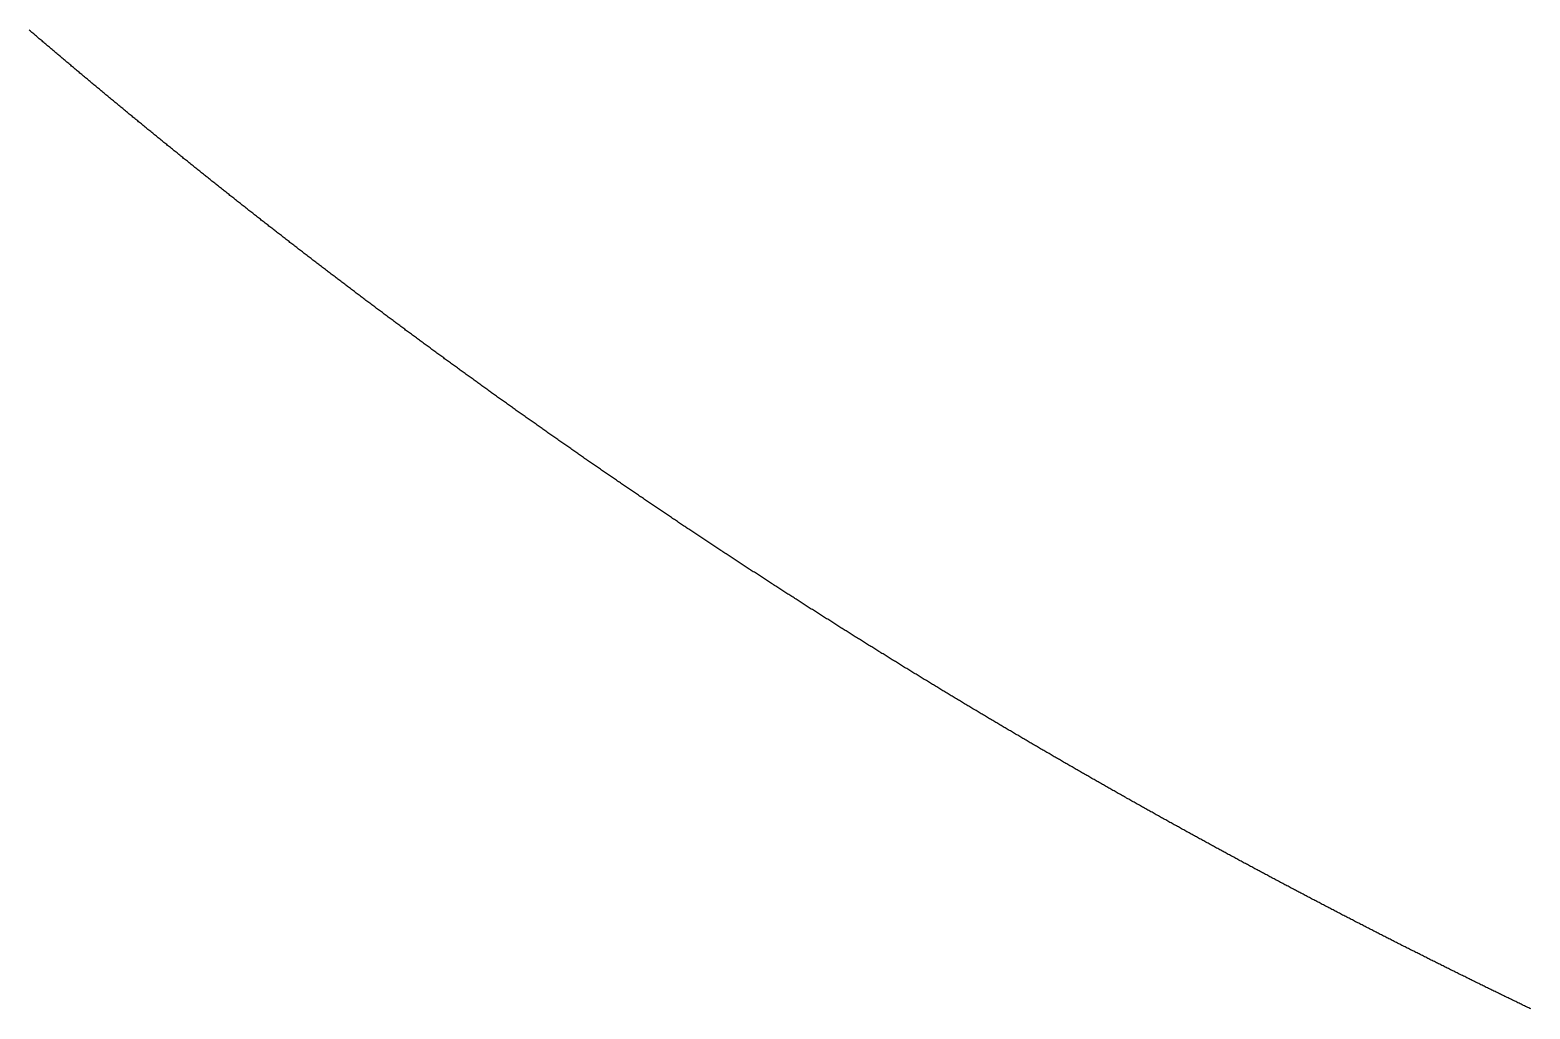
# Model space of a CAD drawing. Header units: metres. Extents: x -84 to 84, y -84 to 84.
# Drawn here: x -54.71 to -36.5, y -75.88 to -64 of the extents above; entities that cross this region are included whole.
import ezdxf

# ---------------------------------------------------------------- set-up
doc = ezdxf.new("R2010")
doc.units = ezdxf.units.M

msp = doc.modelspace()

# ---------------------------------------------------------------- linework, layer by layer
msp.add_lwpolyline([(-36.486, -75.877), (-36.499, -75.871), (-36.512, -75.865), (-36.525, -75.858), (-36.539, -75.852), (-36.552, -75.846), (-36.565, -75.839), (-36.578, -75.833), (-36.592, -75.826), (-36.605, -75.82), (-36.618, -75.814), (-36.631, -75.807), (-36.645, -75.801), (-36.658, -75.795), (-36.671, -75.788), (-36.684, -75.782), (-36.697, -75.775), (-36.711, -75.769), (-36.724, -75.763), (-36.737, -75.756), (-36.75, -75.75), (-36.764, -75.743), (-36.777, -75.737), (-36.79, -75.731), (-36.803, -75.724), (-36.816, -75.718), (-36.83, -75.711), (-36.843, -75.705), (-36.856, -75.698), (-36.869, -75.692), (-36.882, -75.686), (-36.896, -75.679), (-36.909, -75.673), (-36.922, -75.666), (-36.935, -75.66), (-36.948, -75.653), (-36.962, -75.647), (-36.975, -75.641), (-36.988, -75.634), (-37.001, -75.628), (-37.014, -75.621), (-37.028, -75.615), (-37.041, -75.608), (-37.054, -75.602), (-37.067, -75.595), (-37.08, -75.589), (-37.093, -75.583), (-37.107, -75.576), (-37.12, -75.57), (-37.133, -75.563), (-37.146, -75.557), (-37.159, -75.55), (-37.173, -75.544), (-37.186, -75.537), (-37.199, -75.531), (-37.212, -75.524), (-37.225, -75.518), (-37.238, -75.511), (-37.252, -75.505), (-37.265, -75.498), (-37.278, -75.492), (-37.291, -75.485), (-37.304, -75.479), (-37.317, -75.472), (-37.331, -75.466), (-37.344, -75.459), (-37.357, -75.453), (-37.37, -75.446), (-37.383, -75.44), (-37.396, -75.433), (-37.41, -75.427), (-37.423, -75.42), (-37.436, -75.414), (-37.449, -75.407), (-37.462, -75.401), (-37.475, -75.394), (-37.489, -75.388), (-37.502, -75.381), (-37.515, -75.375), (-37.528, -75.368), (-37.541, -75.362), (-37.554, -75.355), (-37.567, -75.348), (-37.581, -75.342), (-37.594, -75.335), (-37.607, -75.329), (-37.62, -75.322), (-37.633, -75.316), (-37.646, -75.309), (-37.659, -75.303), (-37.673, -75.296), (-37.686, -75.289), (-37.699, -75.283), (-37.712, -75.276), (-37.725, -75.27), (-37.738, -75.263), (-37.751, -75.257), (-37.764, -75.25), (-37.778, -75.243), (-37.791, -75.237), (-37.804, -75.23), (-37.817, -75.224), (-37.83, -75.217), (-37.843, -75.21), (-37.856, -75.204), (-37.869, -75.197), (-37.883, -75.191), (-37.896, -75.184), (-37.909, -75.177), (-37.922, -75.171), (-37.935, -75.164), (-37.948, -75.158), (-37.961, -75.151), (-37.974, -75.144), (-37.987, -75.138), (-38.001, -75.131), (-38.014, -75.125), (-38.027, -75.118), (-38.04, -75.111), (-38.053, -75.105), (-38.066, -75.098), (-38.079, -75.091), (-38.092, -75.085), (-38.105, -75.078), (-38.118, -75.072), (-38.132, -75.065), (-38.145, -75.058), (-38.158, -75.052), (-38.171, -75.045), (-38.184, -75.038), (-38.197, -75.032), (-38.21, -75.025), (-38.223, -75.018), (-38.236, -75.012), (-38.249, -75.005), (-38.262, -74.998), (-38.276, -74.992), (-38.289, -74.985), (-38.302, -74.978), (-38.315, -74.972), (-38.328, -74.965), (-38.341, -74.958), (-38.354, -74.952), (-38.367, -74.945), (-38.38, -74.938), (-38.393, -74.932), (-38.406, -74.925), (-38.419, -74.918), (-38.432, -74.911), (-38.445, -74.905), (-38.459, -74.898), (-38.472, -74.891), (-38.485, -74.885), (-38.498, -74.878), (-38.511, -74.871), (-38.524, -74.865), (-38.537, -74.858), (-38.55, -74.851), (-38.563, -74.844), (-38.576, -74.838), (-38.589, -74.831), (-38.602, -74.824), (-38.615, -74.818), (-38.628, -74.811), (-38.641, -74.804), (-38.654, -74.797), (-38.667, -74.791), (-38.681, -74.784), (-38.694, -74.777), (-38.707, -74.77), (-38.72, -74.764), (-38.733, -74.757), (-38.746, -74.75), (-38.759, -74.743), (-38.772, -74.737), (-38.785, -74.73), (-38.798, -74.723), (-38.811, -74.716), (-38.824, -74.71), (-38.837, -74.703), (-38.85, -74.696), (-38.863, -74.689), (-38.876, -74.683), (-38.889, -74.676), (-38.902, -74.669), (-38.915, -74.662), (-38.928, -74.655), (-38.941, -74.649), (-38.954, -74.642), (-38.967, -74.635), (-38.98, -74.628), (-38.993, -74.621), (-39.006, -74.615), (-39.019, -74.608), (-39.032, -74.601), (-39.045, -74.594), (-39.058, -74.587), (-39.071, -74.581), (-39.084, -74.574), (-39.097, -74.567), (-39.11, -74.56), (-39.123, -74.553), (-39.136, -74.547), (-39.149, -74.54), (-39.162, -74.533), (-39.175, -74.526), (-39.188, -74.519), (-39.201, -74.512), (-39.214, -74.506), (-39.227, -74.499), (-39.24, -74.492), (-39.253, -74.485), (-39.266, -74.478), (-39.279, -74.471), (-39.292, -74.465), (-39.305, -74.458), (-39.318, -74.451), (-39.331, -74.444), (-39.344, -74.437), (-39.357, -74.43), (-39.37, -74.424), (-39.383, -74.417), (-39.396, -74.41), (-39.409, -74.403), (-39.422, -74.396), (-39.435, -74.389), (-39.448, -74.382), (-39.461, -74.375), (-39.474, -74.369), (-39.487, -74.362), (-39.5, -74.355), (-39.513, -74.348), (-39.526, -74.341), (-39.539, -74.334), (-39.552, -74.327), (-39.565, -74.32), (-39.578, -74.313), (-39.591, -74.307), (-39.604, -74.3), (-39.617, -74.293), (-39.63, -74.286), (-39.643, -74.279), (-39.656, -74.272), (-39.669, -74.265), (-39.681, -74.258), (-39.694, -74.251), (-39.707, -74.244), (-39.72, -74.237), (-39.733, -74.231), (-39.746, -74.224), (-39.759, -74.217), (-39.772, -74.21), (-39.785, -74.203), (-39.798, -74.196), (-39.811, -74.189), (-39.824, -74.182), (-39.837, -74.175), (-39.85, -74.168), (-39.863, -74.161), (-39.876, -74.154), (-39.889, -74.147), (-39.902, -74.14), (-39.914, -74.133), (-39.927, -74.126), (-39.94, -74.119), (-39.953, -74.113), (-39.966, -74.106), (-39.979, -74.099), (-39.992, -74.092), (-40.005, -74.085), (-40.018, -74.078), (-40.031, -74.071), (-40.044, -74.064), (-40.057, -74.057), (-40.07, -74.05), (-40.082, -74.043), (-40.095, -74.036), (-40.108, -74.029), (-40.121, -74.022), (-40.134, -74.015), (-40.147, -74.008), (-40.16, -74.001), (-40.173, -73.994), (-40.186, -73.987), (-40.199, -73.98), (-40.212, -73.973), (-40.224, -73.966), (-40.237, -73.959), (-40.25, -73.952), (-40.263, -73.945), (-40.276, -73.938), (-40.289, -73.931), (-40.302, -73.924), (-40.315, -73.917), (-40.328, -73.91), (-40.341, -73.903), (-40.353, -73.896), (-40.366, -73.889), (-40.379, -73.882), (-40.392, -73.875), (-40.405, -73.867), (-40.418, -73.86), (-40.431, -73.853), (-40.444, -73.846), (-40.457, -73.839), (-40.469, -73.832), (-40.482, -73.825), (-40.495, -73.818), (-40.508, -73.811), (-40.521, -73.804), (-40.534, -73.797), (-40.547, -73.79), (-40.56, -73.783), (-40.572, -73.776), (-40.585, -73.769), (-40.598, -73.762), (-40.611, -73.755), (-40.624, -73.747), (-40.637, -73.74), (-40.65, -73.733), (-40.662, -73.726), (-40.675, -73.719), (-40.688, -73.712), (-40.701, -73.705), (-40.714, -73.698), (-40.727, -73.691), (-40.74, -73.684), (-40.752, -73.677), (-40.765, -73.669), (-40.778, -73.662), (-40.791, -73.655), (-40.804, -73.648), (-40.817, -73.641), (-40.83, -73.634), (-40.842, -73.627), (-40.855, -73.62), (-40.868, -73.613), (-40.881, -73.605), (-40.894, -73.598), (-40.907, -73.591), (-40.919, -73.584), (-40.932, -73.577), (-40.945, -73.57), (-40.958, -73.563), (-40.971, -73.556), (-40.984, -73.548), (-40.996, -73.541), (-41.009, -73.534), (-41.022, -73.527), (-41.035, -73.52), (-41.048, -73.513), (-41.061, -73.506), (-41.073, -73.498), (-41.086, -73.491), (-41.099, -73.484), (-41.112, -73.477), (-41.125, -73.47), (-41.137, -73.463), (-41.15, -73.455), (-41.163, -73.448), (-41.176, -73.441), (-41.189, -73.434), (-41.202, -73.427), (-41.214, -73.419), (-41.227, -73.412), (-41.24, -73.405), (-41.253, -73.398), (-41.266, -73.391), (-41.278, -73.384), (-41.291, -73.376), (-41.304, -73.369), (-41.317, -73.362), (-41.33, -73.355), (-41.342, -73.348), (-41.355, -73.34), (-41.368, -73.333), (-41.381, -73.326), (-41.394, -73.319), (-41.406, -73.311), (-41.419, -73.304), (-41.432, -73.297), (-41.445, -73.29), (-41.457, -73.283), (-41.47, -73.275), (-41.483, -73.268), (-41.496, -73.261), (-41.509, -73.254), (-41.521, -73.246), (-41.534, -73.239), (-41.547, -73.232), (-41.56, -73.225), (-41.572, -73.218), (-41.585, -73.21), (-41.598, -73.203), (-41.611, -73.196), (-41.624, -73.189), (-41.636, -73.181), (-41.649, -73.174), (-41.662, -73.167), (-41.675, -73.159), (-41.687, -73.152), (-41.7, -73.145), (-41.713, -73.138), (-41.726, -73.13), (-41.738, -73.123), (-41.751, -73.116), (-41.764, -73.109), (-41.777, -73.101), (-41.789, -73.094), (-41.802, -73.087), (-41.815, -73.079), (-41.828, -73.072), (-41.84, -73.065), (-41.853, -73.058), (-41.866, -73.05), (-41.879, -73.043), (-41.891, -73.036), (-41.904, -73.028), (-41.917, -73.021), (-41.93, -73.014), (-41.942, -73.006), (-41.955, -72.999), (-41.968, -72.992), (-41.981, -72.985), (-41.993, -72.977), (-42.006, -72.97), (-42.019, -72.963), (-42.031, -72.955), (-42.044, -72.948), (-42.057, -72.941), (-42.07, -72.933), (-42.082, -72.926), (-42.095, -72.919), (-42.108, -72.911), (-42.12, -72.904), (-42.133, -72.897), (-42.146, -72.889), (-42.159, -72.882), (-42.171, -72.875), (-42.184, -72.867), (-42.197, -72.86), (-42.209, -72.852), (-42.222, -72.845), (-42.235, -72.838), (-42.248, -72.83), (-42.26, -72.823), (-42.273, -72.816), (-42.286, -72.808), (-42.298, -72.801), (-42.311, -72.794), (-42.324, -72.786), (-42.336, -72.779), (-42.349, -72.771), (-42.362, -72.764), (-42.375, -72.757), (-42.387, -72.749), (-42.4, -72.742), (-42.413, -72.735), (-42.425, -72.727), (-42.438, -72.72), (-42.451, -72.712), (-42.463, -72.705), (-42.476, -72.698), (-42.489, -72.69), (-42.501, -72.683), (-42.514, -72.675), (-42.527, -72.668), (-42.539, -72.66), (-42.552, -72.653), (-42.565, -72.646), (-42.577, -72.638), (-42.59, -72.631), (-42.603, -72.623), (-42.615, -72.616), (-42.628, -72.609), (-42.641, -72.601), (-42.653, -72.594), (-42.666, -72.586), (-42.679, -72.579), (-42.691, -72.571), (-42.704, -72.564), (-42.717, -72.556), (-42.729, -72.549), (-42.742, -72.542), (-42.755, -72.534), (-42.767, -72.527), (-42.78, -72.519), (-42.793, -72.512), (-42.805, -72.504), (-42.818, -72.497), (-42.831, -72.489), (-42.843, -72.482), (-42.856, -72.474), (-42.869, -72.467), (-42.881, -72.46), (-42.894, -72.452), (-42.906, -72.445), (-42.919, -72.437), (-42.932, -72.43), (-42.944, -72.422), (-42.957, -72.415), (-42.97, -72.407), (-42.982, -72.4), (-42.995, -72.392), (-43.008, -72.385), (-43.02, -72.377), (-43.033, -72.37), (-43.045, -72.362), (-43.058, -72.355), (-43.071, -72.347), (-43.083, -72.34), (-43.096, -72.332), (-43.109, -72.325), (-43.121, -72.317), (-43.134, -72.31), (-43.146, -72.302), (-43.159, -72.295), (-43.172, -72.287), (-43.184, -72.28), (-43.197, -72.272), (-43.209, -72.264), (-43.222, -72.257), (-43.235, -72.249), (-43.247, -72.242), (-43.26, -72.234), (-43.272, -72.227), (-43.285, -72.219), (-43.298, -72.212), (-43.31, -72.204), (-43.323, -72.197), (-43.335, -72.189), (-43.348, -72.181), (-43.361, -72.174), (-43.373, -72.166), (-43.386, -72.159), (-43.398, -72.151), (-43.411, -72.144), (-43.424, -72.136), (-43.436, -72.129), (-43.449, -72.121), (-43.461, -72.113), (-43.474, -72.106), (-43.486, -72.098), (-43.499, -72.091), (-43.512, -72.083), (-43.524, -72.076), (-43.537, -72.068), (-43.549, -72.06), (-43.562, -72.053), (-43.574, -72.045), (-43.587, -72.038), (-43.6, -72.03), (-43.612, -72.022), (-43.625, -72.015), (-43.637, -72.007), (-43.65, -72), (-43.662, -71.992), (-43.675, -71.984), (-43.687, -71.977), (-43.7, -71.969), (-43.713, -71.961), (-43.725, -71.954), (-43.738, -71.946), (-43.75, -71.939), (-43.763, -71.931), (-43.775, -71.923), (-43.788, -71.916), (-43.8, -71.908), (-43.813, -71.9), (-43.825, -71.893), (-43.838, -71.885), (-43.851, -71.878), (-43.863, -71.87), (-43.876, -71.862), (-43.888, -71.855), (-43.901, -71.847), (-43.913, -71.839), (-43.926, -71.832), (-43.938, -71.824), (-43.951, -71.816), (-43.963, -71.809), (-43.976, -71.801), (-43.988, -71.793), (-44.001, -71.786), (-44.013, -71.778), (-44.026, -71.77), (-44.038, -71.763), (-44.051, -71.755), (-44.064, -71.747), (-44.076, -71.74), (-44.089, -71.732), (-44.101, -71.724), (-44.114, -71.717), (-44.126, -71.709), (-44.139, -71.701), (-44.151, -71.693), (-44.164, -71.686), (-44.176, -71.678), (-44.189, -71.67), (-44.201, -71.663), (-44.214, -71.655), (-44.226, -71.647), (-44.239, -71.64), (-44.251, -71.632), (-44.264, -71.624), (-44.276, -71.616), (-44.289, -71.609), (-44.301, -71.601), (-44.314, -71.593), (-44.326, -71.586), (-44.339, -71.578), (-44.351, -71.57), (-44.364, -71.562), (-44.376, -71.555), (-44.388, -71.547), (-44.401, -71.539), (-44.413, -71.531), (-44.426, -71.524), (-44.438, -71.516), (-44.451, -71.508), (-44.463, -71.5), (-44.476, -71.493), (-44.488, -71.485), (-44.501, -71.477), (-44.513, -71.469), (-44.526, -71.462), (-44.538, -71.454), (-44.551, -71.446), (-44.563, -71.438), (-44.576, -71.431), (-44.588, -71.423), (-44.6, -71.415), (-44.613, -71.407), (-44.625, -71.399), (-44.638, -71.392), (-44.65, -71.384), (-44.663, -71.376), (-44.675, -71.368), (-44.688, -71.361), (-44.7, -71.353), (-44.712, -71.345), (-44.725, -71.337), (-44.737, -71.329), (-44.75, -71.322), (-44.762, -71.314), (-44.775, -71.306), (-44.787, -71.298), (-44.8, -71.29), (-44.812, -71.283), (-44.824, -71.275), (-44.837, -71.267), (-44.849, -71.259), (-44.862, -71.251), (-44.874, -71.243), (-44.887, -71.236), (-44.899, -71.228), (-44.911, -71.22), (-44.924, -71.212), (-44.936, -71.204), (-44.949, -71.197), (-44.961, -71.189), (-44.974, -71.181), (-44.986, -71.173), (-44.998, -71.165), (-45.011, -71.157), (-45.023, -71.149), (-45.036, -71.142), (-45.048, -71.134), (-45.06, -71.126), (-45.073, -71.118), (-45.085, -71.11), (-45.098, -71.102), (-45.11, -71.094), (-45.122, -71.087), (-45.135, -71.079), (-45.147, -71.071), (-45.16, -71.063), (-45.172, -71.055), (-45.184, -71.047), (-45.197, -71.039), (-45.209, -71.032), (-45.222, -71.024), (-45.234, -71.016), (-45.246, -71.008), (-45.259, -71), (-45.271, -70.992), (-45.284, -70.984), (-45.296, -70.976), (-45.308, -70.968), (-45.321, -70.96), (-45.333, -70.953), (-45.345, -70.945), (-45.358, -70.937), (-45.37, -70.929), (-45.383, -70.921), (-45.395, -70.913), (-45.407, -70.905), (-45.42, -70.897), (-45.432, -70.889), (-45.444, -70.881), (-45.457, -70.873), (-45.469, -70.866), (-45.481, -70.858), (-45.494, -70.85), (-45.506, -70.842), (-45.519, -70.834), (-45.531, -70.826), (-45.543, -70.818), (-45.556, -70.81), (-45.568, -70.802), (-45.58, -70.794), (-45.593, -70.786), (-45.605, -70.778), (-45.617, -70.77), (-45.63, -70.762), (-45.642, -70.754), (-45.654, -70.746), (-45.667, -70.738), (-45.679, -70.73), (-45.691, -70.723), (-45.704, -70.715), (-45.716, -70.707), (-45.728, -70.699), (-45.741, -70.691), (-45.753, -70.683), (-45.765, -70.675), (-45.778, -70.667), (-45.79, -70.659), (-45.802, -70.651), (-45.815, -70.643), (-45.827, -70.635), (-45.839, -70.627), (-45.852, -70.619), (-45.864, -70.611), (-45.876, -70.603), (-45.889, -70.595), (-45.901, -70.587), (-45.913, -70.579), (-45.926, -70.571), (-45.938, -70.563), (-45.95, -70.555), (-45.962, -70.547), (-45.975, -70.539), (-45.987, -70.531), (-45.999, -70.523), (-46.012, -70.515), (-46.024, -70.507), (-46.036, -70.499), (-46.049, -70.491), (-46.061, -70.483), (-46.073, -70.475), (-46.085, -70.467), (-46.098, -70.459), (-46.11, -70.45), (-46.122, -70.442), (-46.135, -70.434), (-46.147, -70.426), (-46.159, -70.418), (-46.171, -70.41), (-46.184, -70.402), (-46.196, -70.394), (-46.208, -70.386), (-46.221, -70.378), (-46.233, -70.37), (-46.245, -70.362), (-46.257, -70.354), (-46.27, -70.346), (-46.282, -70.338), (-46.294, -70.33), (-46.306, -70.322), (-46.319, -70.314), (-46.331, -70.305), (-46.343, -70.297), (-46.356, -70.289), (-46.368, -70.281), (-46.38, -70.273), (-46.392, -70.265), (-46.405, -70.257), (-46.417, -70.249), (-46.429, -70.241), (-46.441, -70.233), (-46.454, -70.225), (-46.466, -70.216), (-46.478, -70.208), (-46.49, -70.2), (-46.503, -70.192), (-46.515, -70.184), (-46.527, -70.176), (-46.539, -70.168), (-46.551, -70.16), (-46.564, -70.152), (-46.576, -70.144), (-46.588, -70.135), (-46.6, -70.127), (-46.613, -70.119), (-46.625, -70.111), (-46.637, -70.103), (-46.649, -70.095), (-46.662, -70.087), (-46.674, -70.078), (-46.686, -70.07), (-46.698, -70.062), (-46.71, -70.054), (-46.723, -70.046), (-46.735, -70.038), (-46.747, -70.03), (-46.759, -70.021), (-46.772, -70.013), (-46.784, -70.005), (-46.796, -69.997), (-46.808, -69.989), (-46.82, -69.981), (-46.833, -69.973), (-46.845, -69.964), (-46.857, -69.956), (-46.869, -69.948), (-46.881, -69.94), (-46.894, -69.932), (-46.906, -69.924), (-46.918, -69.915), (-46.93, -69.907), (-46.942, -69.899), (-46.955, -69.891), (-46.967, -69.883), (-46.979, -69.874), (-46.991, -69.866), (-47.003, -69.858), (-47.016, -69.85), (-47.028, -69.842), (-47.04, -69.833), (-47.052, -69.825), (-47.064, -69.817), (-47.076, -69.809), (-47.089, -69.801), (-47.101, -69.792), (-47.113, -69.784), (-47.125, -69.776), (-47.137, -69.768), (-47.149, -69.76), (-47.162, -69.751), (-47.174, -69.743), (-47.186, -69.735), (-47.198, -69.727), (-47.21, -69.718), (-47.222, -69.71), (-47.235, -69.702), (-47.247, -69.694), (-47.259, -69.685), (-47.271, -69.677), (-47.283, -69.669), (-47.295, -69.661), (-47.308, -69.653), (-47.32, -69.644), (-47.332, -69.636), (-47.344, -69.628), (-47.356, -69.62), (-47.368, -69.611), (-47.38, -69.603), (-47.393, -69.595), (-47.405, -69.586), (-47.417, -69.578), (-47.429, -69.57), (-47.441, -69.562), (-47.453, -69.553), (-47.465, -69.545), (-47.477, -69.537), (-47.49, -69.529), (-47.502, -69.52), (-47.514, -69.512), (-47.526, -69.504), (-47.538, -69.495), (-47.55, -69.487), (-47.562, -69.479), (-47.574, -69.471), (-47.587, -69.462), (-47.599, -69.454), (-47.611, -69.446), (-47.623, -69.437), (-47.635, -69.429), (-47.647, -69.421), (-47.659, -69.412), (-47.671, -69.404), (-47.683, -69.396), (-47.696, -69.388), (-47.708, -69.379), (-47.72, -69.371), (-47.732, -69.363), (-47.744, -69.354), (-47.756, -69.346), (-47.768, -69.338), (-47.78, -69.329), (-47.792, -69.321), (-47.804, -69.313), (-47.817, -69.304), (-47.829, -69.296), (-47.841, -69.288), (-47.853, -69.279), (-47.865, -69.271), (-47.877, -69.263), (-47.889, -69.254), (-47.901, -69.246), (-47.913, -69.238), (-47.925, -69.229), (-47.937, -69.221), (-47.949, -69.212), (-47.961, -69.204), (-47.974, -69.196), (-47.986, -69.187), (-47.998, -69.179), (-48.01, -69.171), (-48.022, -69.162), (-48.034, -69.154), (-48.046, -69.146), (-48.058, -69.137), (-48.07, -69.129), (-48.082, -69.12), (-48.094, -69.112), (-48.106, -69.104), (-48.118, -69.095), (-48.13, -69.087), (-48.142, -69.078), (-48.154, -69.07), (-48.166, -69.062), (-48.179, -69.053), (-48.191, -69.045), (-48.203, -69.036), (-48.215, -69.028), (-48.227, -69.02), (-48.239, -69.011), (-48.251, -69.003), (-48.263, -68.994), (-48.275, -68.986), (-48.287, -68.978), (-48.299, -68.969), (-48.311, -68.961), (-48.323, -68.952), (-48.335, -68.944), (-48.347, -68.935), (-48.359, -68.927), (-48.371, -68.919), (-48.383, -68.91), (-48.395, -68.902), (-48.407, -68.893), (-48.419, -68.885), (-48.431, -68.876), (-48.443, -68.868), (-48.455, -68.86), (-48.467, -68.851), (-48.479, -68.843), (-48.491, -68.834), (-48.503, -68.826), (-48.515, -68.817), (-48.527, -68.809), (-48.539, -68.8), (-48.551, -68.792), (-48.563, -68.783), (-48.575, -68.775), (-48.587, -68.766), (-48.599, -68.758), (-48.611, -68.75), (-48.623, -68.741), (-48.635, -68.733), (-48.647, -68.724), (-48.659, -68.716), (-48.671, -68.707), (-48.683, -68.699), (-48.695, -68.69), (-48.707, -68.682), (-48.719, -68.673), (-48.731, -68.665), (-48.743, -68.656), (-48.755, -68.648), (-48.767, -68.639), (-48.779, -68.631), (-48.791, -68.622), (-48.803, -68.614), (-48.815, -68.605), (-48.827, -68.597), (-48.839, -68.588), (-48.851, -68.58), (-48.863, -68.571), (-48.875, -68.563), (-48.887, -68.554), (-48.899, -68.546), (-48.911, -68.537), (-48.922, -68.528), (-48.934, -68.52), (-48.946, -68.511), (-48.958, -68.503), (-48.97, -68.494), (-48.982, -68.486), (-48.994, -68.477), (-49.006, -68.469), (-49.018, -68.46), (-49.03, -68.452), (-49.042, -68.443), (-49.054, -68.435), (-49.066, -68.426), (-49.078, -68.417), (-49.09, -68.409), (-49.102, -68.4), (-49.114, -68.392), (-49.125, -68.383), (-49.137, -68.375), (-49.149, -68.366), (-49.161, -68.357), (-49.173, -68.349), (-49.185, -68.34), (-49.197, -68.332), (-49.209, -68.323), (-49.221, -68.315), (-49.233, -68.306), (-49.245, -68.297), (-49.257, -68.289), (-49.268, -68.28), (-49.28, -68.272), (-49.292, -68.263), (-49.304, -68.254), (-49.316, -68.246), (-49.328, -68.237), (-49.34, -68.229), (-49.352, -68.22), (-49.364, -68.211), (-49.376, -68.203), (-49.387, -68.194), (-49.399, -68.186), (-49.411, -68.177), (-49.423, -68.168), (-49.435, -68.16), (-49.447, -68.151), (-49.459, -68.143), (-49.471, -68.134), (-49.483, -68.125), (-49.494, -68.117), (-49.506, -68.108), (-49.518, -68.099), (-49.53, -68.091), (-49.542, -68.082), (-49.554, -68.073), (-49.566, -68.065), (-49.578, -68.056), (-49.589, -68.048), (-49.601, -68.039), (-49.613, -68.03), (-49.625, -68.022), (-49.637, -68.013), (-49.649, -68.004), (-49.661, -67.996), (-49.673, -67.987), (-49.684, -67.978), (-49.696, -67.97), (-49.708, -67.961), (-49.72, -67.952), (-49.732, -67.944), (-49.744, -67.935), (-49.756, -67.926), (-49.767, -67.918), (-49.779, -67.909), (-49.791, -67.9), (-49.803, -67.892), (-49.815, -67.883), (-49.827, -67.874), (-49.838, -67.866), (-49.85, -67.857), (-49.862, -67.848), (-49.874, -67.839), (-49.886, -67.831), (-49.898, -67.822), (-49.909, -67.813), (-49.921, -67.805), (-49.933, -67.796), (-49.945, -67.787), (-49.957, -67.779), (-49.969, -67.77), (-49.98, -67.761), (-49.992, -67.752), (-50.004, -67.744), (-50.016, -67.735), (-50.028, -67.726), (-50.039, -67.718), (-50.051, -67.709), (-50.063, -67.7), (-50.075, -67.691), (-50.087, -67.683), (-50.098, -67.674), (-50.11, -67.665), (-50.122, -67.656), (-50.134, -67.648), (-50.146, -67.639), (-50.157, -67.63), (-50.169, -67.621), (-50.181, -67.613), (-50.193, -67.604), (-50.205, -67.595), (-50.216, -67.586), (-50.228, -67.578), (-50.24, -67.569), (-50.252, -67.56), (-50.264, -67.551), (-50.275, -67.543), (-50.287, -67.534), (-50.299, -67.525), (-50.311, -67.516), (-50.322, -67.508), (-50.334, -67.499), (-50.346, -67.49), (-50.358, -67.481), (-50.37, -67.472), (-50.381, -67.464), (-50.393, -67.455), (-50.405, -67.446), (-50.417, -67.437), (-50.428, -67.428), (-50.44, -67.42), (-50.452, -67.411), (-50.464, -67.402), (-50.475, -67.393), (-50.487, -67.384), (-50.499, -67.376), (-50.511, -67.367), (-50.522, -67.358), (-50.534, -67.349), (-50.546, -67.34), (-50.558, -67.332), (-50.569, -67.323), (-50.581, -67.314), (-50.593, -67.305), (-50.605, -67.296), (-50.616, -67.288), (-50.628, -67.279), (-50.64, -67.27), (-50.652, -67.261), (-50.663, -67.252), (-50.675, -67.243), (-50.687, -67.235), (-50.698, -67.226), (-50.71, -67.217), (-50.722, -67.208), (-50.734, -67.199), (-50.745, -67.19), (-50.757, -67.181), (-50.769, -67.173), (-50.78, -67.164), (-50.792, -67.155), (-50.804, -67.146), (-50.816, -67.137), (-50.827, -67.128), (-50.839, -67.119), (-50.851, -67.111), (-50.862, -67.102), (-50.874, -67.093), (-50.886, -67.084), (-50.898, -67.075), (-50.909, -67.066), (-50.921, -67.057), (-50.933, -67.048), (-50.944, -67.04), (-50.956, -67.031), (-50.968, -67.022), (-50.979, -67.013), (-50.991, -67.004), (-51.003, -66.995), (-51.014, -66.986), (-51.026, -66.977), (-51.038, -66.968), (-51.05, -66.96), (-51.061, -66.951), (-51.073, -66.942), (-51.085, -66.933), (-51.096, -66.924), (-51.108, -66.915), (-51.12, -66.906), (-51.131, -66.897), (-51.143, -66.888), (-51.155, -66.879), (-51.166, -66.87), (-51.178, -66.862), (-51.19, -66.853), (-51.201, -66.844), (-51.213, -66.835), (-51.225, -66.826), (-51.236, -66.817), (-51.248, -66.808), (-51.259, -66.799), (-51.271, -66.79), (-51.283, -66.781), (-51.294, -66.772), (-51.306, -66.763), (-51.318, -66.754), (-51.329, -66.745), (-51.341, -66.736), (-51.353, -66.727), (-51.364, -66.719), (-51.376, -66.71), (-51.388, -66.701), (-51.399, -66.692), (-51.411, -66.683), (-51.422, -66.674), (-51.434, -66.665), (-51.446, -66.656), (-51.457, -66.647), (-51.469, -66.638), (-51.481, -66.629), (-51.492, -66.62), (-51.504, -66.611), (-51.515, -66.602), (-51.527, -66.593), (-51.539, -66.584), (-51.55, -66.575), (-51.562, -66.566), (-51.573, -66.557), (-51.585, -66.548), (-51.597, -66.539), (-51.608, -66.53), (-51.62, -66.521), (-51.632, -66.512), (-51.643, -66.503), (-51.655, -66.494), (-51.666, -66.485), (-51.678, -66.476), (-51.69, -66.467), (-51.701, -66.458), (-51.713, -66.449), (-51.724, -66.44), (-51.736, -66.431), (-51.747, -66.422), (-51.759, -66.413), (-51.771, -66.404), (-51.782, -66.395), (-51.794, -66.386), (-51.805, -66.377), (-51.817, -66.368), (-51.829, -66.359), (-51.84, -66.35), (-51.852, -66.341), (-51.863, -66.332), (-51.875, -66.322), (-51.886, -66.313), (-51.898, -66.304), (-51.909, -66.295), (-51.921, -66.286), (-51.933, -66.277), (-51.944, -66.268), (-51.956, -66.259), (-51.967, -66.25), (-51.979, -66.241), (-51.99, -66.232), (-52.002, -66.223), (-52.013, -66.214), (-52.025, -66.205), (-52.037, -66.196), (-52.048, -66.187), (-52.06, -66.177), (-52.071, -66.168), (-52.083, -66.159), (-52.094, -66.15), (-52.106, -66.141), (-52.117, -66.132), (-52.129, -66.123), (-52.14, -66.114), (-52.152, -66.105), (-52.163, -66.096), (-52.175, -66.087), (-52.187, -66.078), (-52.198, -66.068), (-52.21, -66.059), (-52.221, -66.05), (-52.233, -66.041), (-52.244, -66.032), (-52.256, -66.023), (-52.267, -66.014), (-52.279, -66.005), (-52.29, -65.996), (-52.302, -65.986), (-52.313, -65.977), (-52.325, -65.968), (-52.336, -65.959), (-52.348, -65.95), (-52.359, -65.941), (-52.371, -65.932), (-52.382, -65.923), (-52.394, -65.913), (-52.405, -65.904), (-52.417, -65.895), (-52.428, -65.886), (-52.44, -65.877), (-52.451, -65.868), (-52.463, -65.859), (-52.474, -65.849), (-52.486, -65.84), (-52.497, -65.831), (-52.509, -65.822), (-52.52, -65.813), (-52.532, -65.804), (-52.543, -65.794), (-52.555, -65.785), (-52.566, -65.776), (-52.577, -65.767), (-52.589, -65.758), (-52.6, -65.749), (-52.612, -65.739), (-52.623, -65.73), (-52.635, -65.721), (-52.646, -65.712), (-52.658, -65.703), (-52.669, -65.694), (-52.681, -65.684), (-52.692, -65.675), (-52.704, -65.666), (-52.715, -65.657), (-52.726, -65.648), (-52.738, -65.638), (-52.749, -65.629), (-52.761, -65.62), (-52.772, -65.611), (-52.784, -65.602), (-52.795, -65.592), (-52.807, -65.583), (-52.818, -65.574), (-52.829, -65.565), (-52.841, -65.556), (-52.852, -65.546), (-52.864, -65.537), (-52.875, -65.528), (-52.887, -65.519), (-52.898, -65.509), (-52.909, -65.5), (-52.921, -65.491), (-52.932, -65.482), (-52.944, -65.473), (-52.955, -65.463), (-52.967, -65.454), (-52.978, -65.445), (-52.989, -65.436), (-53.001, -65.426), (-53.012, -65.417), (-53.024, -65.408), (-53.035, -65.399), (-53.046, -65.389), (-53.058, -65.38), (-53.069, -65.371), (-53.081, -65.362), (-53.092, -65.352), (-53.103, -65.343), (-53.115, -65.334), (-53.126, -65.325), (-53.138, -65.315), (-53.149, -65.306), (-53.16, -65.297), (-53.172, -65.288), (-53.183, -65.278), (-53.195, -65.269), (-53.206, -65.26), (-53.217, -65.25), (-53.229, -65.241), (-53.24, -65.232), (-53.251, -65.223), (-53.263, -65.213), (-53.274, -65.204), (-53.286, -65.195), (-53.297, -65.185), (-53.308, -65.176), (-53.32, -65.167), (-53.331, -65.158), (-53.342, -65.148), (-53.354, -65.139), (-53.365, -65.13), (-53.376, -65.12), (-53.388, -65.111), (-53.399, -65.102), (-53.411, -65.092), (-53.422, -65.083), (-53.433, -65.074), (-53.445, -65.064), (-53.456, -65.055), (-53.467, -65.046), (-53.479, -65.036), (-53.49, -65.027), (-53.501, -65.018), (-53.513, -65.008), (-53.524, -64.999), (-53.535, -64.99), (-53.547, -64.98), (-53.558, -64.971), (-53.569, -64.962), (-53.581, -64.952), (-53.592, -64.943), (-53.603, -64.934), (-53.615, -64.924), (-53.626, -64.915), (-53.637, -64.906), (-53.649, -64.896), (-53.66, -64.887), (-53.671, -64.878), (-53.683, -64.868), (-53.694, -64.859), (-53.705, -64.85), (-53.716, -64.84), (-53.728, -64.831), (-53.739, -64.821), (-53.75, -64.812), (-53.762, -64.803), (-53.773, -64.793), (-53.784, -64.784), (-53.796, -64.775), (-53.807, -64.765), (-53.818, -64.756), (-53.829, -64.746), (-53.841, -64.737), (-53.852, -64.728), (-53.863, -64.718), (-53.875, -64.709), (-53.886, -64.699), (-53.897, -64.69), (-53.908, -64.681), (-53.92, -64.671), (-53.931, -64.662), (-53.942, -64.652), (-53.954, -64.643), (-53.965, -64.634), (-53.976, -64.624), (-53.987, -64.615), (-53.999, -64.605), (-54.01, -64.596), (-54.021, -64.587), (-54.032, -64.577), (-54.044, -64.568), (-54.055, -64.558), (-54.066, -64.549), (-54.077, -64.539), (-54.089, -64.53), (-54.1, -64.521), (-54.111, -64.511), (-54.123, -64.502), (-54.134, -64.492), (-54.145, -64.483), (-54.156, -64.473), (-54.167, -64.464), (-54.179, -64.454), (-54.19, -64.445), (-54.201, -64.436), (-54.212, -64.426), (-54.224, -64.417), (-54.235, -64.407), (-54.246, -64.398), (-54.257, -64.388), (-54.269, -64.379), (-54.28, -64.369), (-54.291, -64.36), (-54.302, -64.35), (-54.314, -64.341), (-54.325, -64.331), (-54.336, -64.322), (-54.347, -64.313), (-54.358, -64.303), (-54.37, -64.294), (-54.381, -64.284), (-54.392, -64.275), (-54.403, -64.265), (-54.414, -64.256), (-54.426, -64.246), (-54.437, -64.237), (-54.448, -64.227), (-54.459, -64.218), (-54.47, -64.208), (-54.482, -64.199), (-54.493, -64.189), (-54.504, -64.18), (-54.515, -64.17), (-54.526, -64.161), (-54.538, -64.151), (-54.549, -64.142), (-54.56, -64.132), (-54.571, -64.123), (-54.582, -64.113), (-54.594, -64.104), (-54.605, -64.094), (-54.616, -64.085), (-54.627, -64.075), (-54.638, -64.065), (-54.649, -64.056), (-54.661, -64.046), (-54.672, -64.037), (-54.683, -64.027), (-54.694, -64.018), (-54.705, -64.008), (-54.716, -63.999)])

doc.saveas('drawing.dxf')
